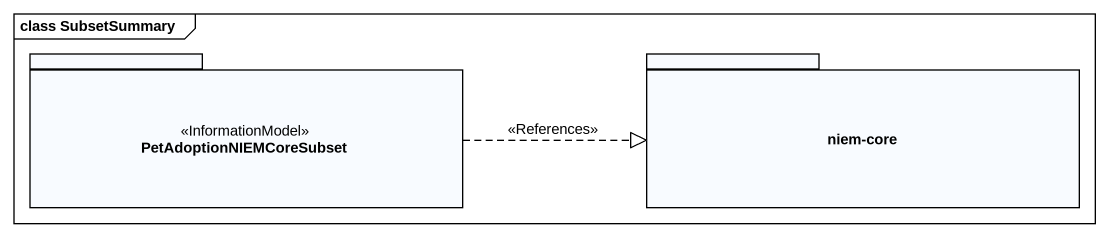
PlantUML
@startuml
mainframe class SubsetSummary
package PetAdoptionNIEMCoreSubset <<InformationModel>> {
}
package "niem-core" as niem_core {
}
PetAdoptionNIEMCoreSubset .right.|> niem_core : <<References>>
@enduml
